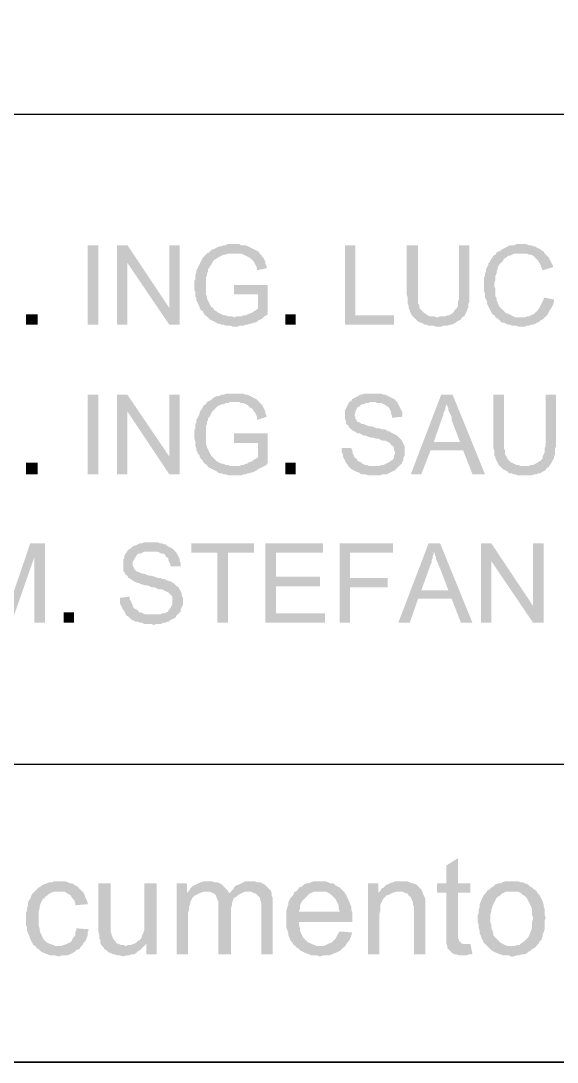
# Model space of a CAD drawing. Header units: millimetres. Extents: x -35.3 to 0.3, y 0.4 to 20.6.
# Drawn here: x -6.499 to -6.071, y 0.384 to 1.214 of the extents above; entities that cross this region are included whole.
import ezdxf

# ---------------------------------------------------------------- set-up
doc = ezdxf.new("R2010")
doc.units = ezdxf.units.MM
for name, color, linetype in [('PDF _Geometria', 7, 'Continuous'), ('PDF _Immagini', 7, 'Continuous'), ('PDF _Riempimenti solidi', 7, 'Continuous')]:
    doc.layers.add(name, color=color, linetype=linetype)
picture_1 = doc.add_image_def('image3.png', size_in_pixel=(153, 368))

msp = doc.modelspace()

# ---------------------------------------------------------------- hatches: boundary and pattern name
at = {"layer": 'PDF _Riempimenti solidi', "transparency": 33554559}
for points in [[(-6.43683, 0.97184), (-6.43683, 1.03517), (-6.44517, 1.03517), (-6.44517, 0.97184)], [(-6.4135, 1.03517), (-6.42183, 1.03517), (-6.42183, 0.97184), (-6.4135, 0.97184), (-6.4135, 1.02101)], [(-6.4135, 1.03517), (-6.4135, 1.02101), (-6.38017, 0.97184), (-6.38017, 0.98517)], [(-6.37183, 0.97184), (-6.37183, 1.03517), (-6.38017, 1.03517), (-6.38017, 0.97184)], [(-6.3285, 1.03601), (-6.3335, 1.03601), (-6.33517, 1.03517), (-6.33683, 1.03517), (-6.3385, 1.03434), (-6.34017, 1.03434), (-6.34183, 1.03351), (-6.3435, 1.03267), (-6.34517, 1.03184), (-6.346, 1.03184), (-6.3485, 1.02934), (-6.35017, 1.02851), (-6.351, 1.02767), (-6.35267, 1.02601), (-6.3535, 1.02517), (-6.35517, 1.02184), (-6.35683, 1.01851), (-6.35767, 1.01684), (-6.3585, 1.01517), (-6.3585, 1.01351), (-6.35933, 1.01184), (-6.35933, 1.00851), (-6.36017, 1.00684), (-6.36017, 0.99934), (-6.35933, 0.99767), (-6.35933, 0.99434), (-6.3585, 0.99267), (-6.3585, 0.99101), (-6.35767, 0.98934), (-6.35683, 0.98767), (-6.356, 0.98601), (-6.356, 0.98517), (-6.35517, 0.98351), (-6.3535, 0.98267), (-6.35183, 0.97934), (-6.35017, 0.97851), (-6.34933, 0.97767), (-6.3285, 0.97767), (-6.33017, 0.97851), (-6.3335, 0.97851), (-6.33517, 0.97934), (-6.33683, 0.97934), (-6.3385, 0.98017), (-6.34017, 0.98101), (-6.34183, 0.98184), (-6.34267, 0.98267), (-6.34433, 0.98351), (-6.34517, 0.98517), (-6.34683, 0.98601), (-6.34767, 0.98767), (-6.3485, 0.98934), (-6.35017, 0.99267), (-6.35017, 0.99434), (-6.351, 0.99601), (-6.351, 1.00934), (-6.35017, 1.01101), (-6.35017, 1.01267), (-6.34933, 1.01434), (-6.34933, 1.01601), (-6.3485, 1.01684), (-6.34767, 1.01851), (-6.34683, 1.01934), (-6.346, 1.02101), (-6.34517, 1.02267), (-6.34433, 1.02351), (-6.34267, 1.02434), (-6.34183, 1.02517), (-6.34017, 1.02601), (-6.33683, 1.02767), (-6.33517, 1.02767), (-6.3335, 1.02851), (-6.3285, 1.02851), (-6.3085, 1.02934), (-6.30933, 1.03017), (-6.311, 1.03101), (-6.31267, 1.03184), (-6.31433, 1.03267), (-6.316, 1.03351), (-6.31767, 1.03434), (-6.31933, 1.03517), (-6.32267, 1.03517), (-6.32433, 1.03601), (-6.326, 1.03601)], [(-6.3085, 1.02934), (-6.3285, 1.02851), (-6.32267, 1.02851), (-6.321, 1.02767), (-6.31767, 1.02601), (-6.316, 1.02517), (-6.31267, 1.02184), (-6.31183, 1.02017), (-6.31017, 1.01684), (-6.31017, 1.01517), (-6.30267, 1.01684), (-6.30267, 1.01851), (-6.3035, 1.02017), (-6.3035, 1.02184), (-6.30433, 1.02351), (-6.30517, 1.02517), (-6.306, 1.02601), (-6.30683, 1.02767), (-6.30767, 1.02767)], [(-6.23183, 1.03517), (-6.24017, 1.03517), (-6.24017, 0.97184), (-6.201, 0.97184), (-6.201, 0.97934), (-6.23183, 0.97934)], [(-6.18183, 1.03517), (-6.191, 1.03517), (-6.191, 0.99601), (-6.19017, 0.99351), (-6.19017, 0.98851), (-6.18933, 0.98684), (-6.18933, 0.98517), (-6.1885, 0.98351), (-6.1885, 0.98267), (-6.18683, 0.97934), (-6.18517, 0.97767), (-6.166, 0.97767), (-6.16683, 0.97767), (-6.16933, 0.97851), (-6.17267, 0.97851), (-6.17433, 0.97934), (-6.17517, 0.98017), (-6.17683, 0.98101), (-6.18017, 0.98434), (-6.181, 0.98601), (-6.181, 0.98767), (-6.18183, 0.98851), (-6.18183, 0.99851)], [(-6.141, 1.03517), (-6.14933, 1.03517), (-6.14933, 0.99184), (-6.15017, 0.99017), (-6.15017, 0.98684), (-6.151, 0.98517), (-6.15267, 0.98351), (-6.1535, 0.98184), (-6.15433, 0.98101), (-6.156, 0.98017), (-6.15683, 0.97934), (-6.1585, 0.97934), (-6.16017, 0.97851), (-6.16433, 0.97851), (-6.166, 0.97767), (-6.18517, 0.97767), (-6.18183, 0.97434), (-6.18017, 0.97351), (-6.17933, 0.97351), (-6.17767, 0.97267), (-6.17683, 0.97184), (-6.17517, 0.97184), (-6.1735, 0.97101), (-6.16933, 0.97101), (-6.16767, 0.97017), (-6.1635, 0.97017), (-6.16183, 0.97101), (-6.1585, 0.97101), (-6.15683, 0.97184), (-6.15517, 0.97184), (-6.1535, 0.97267), (-6.15183, 0.97351), (-6.151, 0.97434), (-6.14933, 0.97517), (-6.14767, 0.97601), (-6.14683, 0.97767), (-6.14517, 0.97851), (-6.1435, 0.98184), (-6.14267, 0.98351), (-6.14267, 0.98434), (-6.14183, 0.98517), (-6.14183, 0.98851), (-6.141, 0.99017), (-6.141, 0.99851)], [(-6.09933, 1.03601), (-6.1035, 1.03601), (-6.10517, 1.03517), (-6.1085, 1.03517), (-6.11017, 1.03434), (-6.11183, 1.03351), (-6.1135, 1.03267), (-6.11517, 1.03184), (-6.116, 1.03101), (-6.11767, 1.03017), (-6.11933, 1.02934), (-6.12017, 1.02767), (-6.12183, 1.02684), (-6.12267, 1.02517), (-6.1235, 1.02434), (-6.12433, 1.02267), (-6.12517, 1.02101), (-6.126, 1.02101), (-6.126, 1.01934), (-6.12767, 1.01601), (-6.12767, 1.01434), (-6.1285, 1.01267), (-6.1285, 1.01101), (-6.12933, 1.00934), (-6.12933, 0.99851), (-6.1285, 0.99684), (-6.1285, 0.99351), (-6.12767, 0.99184), (-6.12683, 0.99017), (-6.12683, 0.98851), (-6.126, 0.98684), (-6.12433, 0.98351), (-6.12267, 0.98017), (-6.121, 0.97934), (-6.12017, 0.97767), (-6.1185, 0.97684), (-6.10017, 0.97767), (-6.10433, 0.97767), (-6.106, 0.97851), (-6.10767, 0.97934), (-6.10933, 0.98017), (-6.111, 0.98101), (-6.11183, 0.98101), (-6.1135, 0.98267), (-6.11433, 0.98351), (-6.11683, 0.98601), (-6.11767, 0.98767), (-6.1185, 0.98934), (-6.1185, 0.99017), (-6.11933, 0.99101), (-6.11933, 0.99267), (-6.12017, 0.99434), (-6.12017, 1.00017), (-6.121, 1.00184), (-6.121, 1.00517), (-6.12017, 1.00767), (-6.12017, 1.01101), (-6.11933, 1.01267), (-6.11933, 1.01434), (-6.1185, 1.01601), (-6.1185, 1.01767), (-6.11767, 1.01851), (-6.11683, 1.02017), (-6.11517, 1.02184), (-6.11433, 1.02267), (-6.1135, 1.02434), (-6.11183, 1.02517), (-6.111, 1.02601), (-6.11017, 1.02684), (-6.1085, 1.02684), (-6.10683, 1.02767), (-6.10517, 1.02851), (-6.081, 1.02851), (-6.08183, 1.03017), (-6.0835, 1.03101), (-6.08433, 1.03184), (-6.086, 1.03267), (-6.08767, 1.03351), (-6.0885, 1.03434), (-6.09017, 1.03434), (-6.09183, 1.03517), (-6.0935, 1.03517), (-6.096, 1.03601), (-6.09767, 1.03601)], [(-6.081, 1.02851), (-6.09933, 1.02851), (-6.09517, 1.02851), (-6.0935, 1.02767), (-6.09183, 1.02767), (-6.09017, 1.02684), (-6.08933, 1.02601), (-6.08767, 1.02434), (-6.08683, 1.02351), (-6.086, 1.02267), (-6.08433, 1.01934), (-6.0835, 1.01767), (-6.08267, 1.01517), (-6.07433, 1.01767), (-6.07433, 1.01851), (-6.07517, 1.02017), (-6.076, 1.02184), (-6.07683, 1.02351), (-6.07767, 1.02517), (-6.0785, 1.02601), (-6.08017, 1.02767)], [(-6.30183, 1.00351), (-6.3285, 1.00351), (-6.3285, 0.99601), (-6.30933, 0.99601), (-6.30933, 0.98434), (-6.31017, 0.98434), (-6.311, 0.98351), (-6.31267, 0.98267), (-6.3135, 0.98184), (-6.31517, 0.98101), (-6.31767, 0.98017), (-6.31933, 0.97934), (-6.321, 0.97934), (-6.32267, 0.97851), (-6.326, 0.97851), (-6.3285, 0.97767), (-6.34933, 0.97767), (-6.34767, 0.97601), (-6.346, 0.97517), (-6.34433, 0.97434), (-6.34267, 0.97351), (-6.34183, 0.97267), (-6.34017, 0.97267), (-6.3385, 0.97184), (-6.33683, 0.97184), (-6.33517, 0.97101), (-6.331, 0.97101), (-6.32933, 0.97017), (-6.326, 0.97017), (-6.32433, 0.97101), (-6.321, 0.97101), (-6.31933, 0.97184), (-6.31767, 0.97184), (-6.316, 0.97267), (-6.31433, 0.97267), (-6.3135, 0.97351), (-6.31183, 0.97351), (-6.31017, 0.97434), (-6.30933, 0.97517), (-6.30767, 0.97601), (-6.306, 0.97684), (-6.30433, 0.97851), (-6.30267, 0.97934), (-6.30183, 0.98017)], [(-6.08183, 0.99351), (-6.08183, 0.99184), (-6.08267, 0.99017), (-6.08433, 0.98684), (-6.08517, 0.98517), (-6.086, 0.98434), (-6.08683, 0.98267), (-6.0885, 0.98184), (-6.0885, 0.98101), (-6.09017, 0.98017), (-6.09183, 0.97934), (-6.0935, 0.97851), (-6.09517, 0.97851), (-6.09683, 0.97767), (-6.10017, 0.97767), (-6.1185, 0.97684), (-6.11517, 0.97351), (-6.1135, 0.97351), (-6.11183, 0.97267), (-6.11017, 0.97184), (-6.1085, 0.97184), (-6.10683, 0.97101), (-6.1035, 0.97101), (-6.10183, 0.97017), (-6.09683, 0.97017), (-6.09517, 0.97101), (-6.0935, 0.97101), (-6.09183, 0.97184), (-6.09017, 0.97184), (-6.0885, 0.97267), (-6.08683, 0.97351), (-6.08517, 0.97434), (-6.08433, 0.97517), (-6.08267, 0.97601), (-6.08183, 0.97684), (-6.081, 0.97767), (-6.07933, 0.97934), (-6.0785, 0.98017), (-6.07767, 0.98184), (-6.07683, 0.98351), (-6.076, 0.98434), (-6.07517, 0.98601), (-6.07433, 0.98767), (-6.0735, 0.99017), (-6.0735, 0.99184)], [(-6.48517, 0.97184), (-6.48517, 0.98017), (-6.49433, 0.98017), (-6.49433, 0.97184)], [(-6.27933, 0.97184), (-6.27933, 0.98017), (-6.28767, 0.98017), (-6.28767, 0.97184)], [(-6.43683, 0.85267), (-6.43683, 0.91601), (-6.44517, 0.91601), (-6.44517, 0.85267)], [(-6.4135, 0.91601), (-6.42183, 0.91601), (-6.42183, 0.85267), (-6.4135, 0.85267), (-6.4135, 0.90267)], [(-6.4135, 0.91601), (-6.4135, 0.90267), (-6.38017, 0.85267), (-6.38017, 0.86684)], [(-6.37183, 0.85267), (-6.37183, 0.91601), (-6.38017, 0.91601), (-6.38017, 0.85267)], [(-6.3285, 0.91684), (-6.33517, 0.91684), (-6.33683, 0.91601), (-6.3385, 0.91601), (-6.34017, 0.91517), (-6.34183, 0.91517), (-6.3435, 0.91434), (-6.34517, 0.91351), (-6.346, 0.91267), (-6.34683, 0.91184), (-6.3485, 0.91101), (-6.35017, 0.91017), (-6.351, 0.90851), (-6.35267, 0.90767), (-6.3535, 0.90601), (-6.35433, 0.90434), (-6.35517, 0.90351), (-6.356, 0.90184), (-6.356, 0.90101), (-6.35683, 0.89934), (-6.35767, 0.89767), (-6.3585, 0.89601), (-6.3585, 0.89434), (-6.35933, 0.89267), (-6.35933, 0.88934), (-6.36017, 0.88767), (-6.36017, 0.88101), (-6.35933, 0.87851), (-6.35933, 0.87517), (-6.3585, 0.87351), (-6.3585, 0.87184), (-6.35767, 0.87017), (-6.35683, 0.86851), (-6.356, 0.86767), (-6.356, 0.86684), (-6.35517, 0.86517), (-6.3535, 0.86351), (-6.35267, 0.86184), (-6.35183, 0.86101), (-6.35017, 0.86017), (-6.34933, 0.85851), (-6.3285, 0.85934), (-6.33183, 0.85934), (-6.3335, 0.86017), (-6.33517, 0.86017), (-6.33683, 0.86101), (-6.3385, 0.86101), (-6.34017, 0.86184), (-6.34183, 0.86267), (-6.34267, 0.86351), (-6.34433, 0.86517), (-6.34517, 0.86601), (-6.34683, 0.86767), (-6.34767, 0.86934), (-6.3485, 0.87017), (-6.3485, 0.87101), (-6.35017, 0.87434), (-6.35017, 0.87517), (-6.351, 0.87684), (-6.351, 0.89101), (-6.35017, 0.89267), (-6.35017, 0.89434), (-6.34933, 0.89601), (-6.34933, 0.89767), (-6.3485, 0.89767), (-6.34767, 0.89934), (-6.34683, 0.90101), (-6.346, 0.90267), (-6.34517, 0.90351), (-6.34433, 0.90434), (-6.34267, 0.90601), (-6.34183, 0.90684), (-6.34017, 0.90767), (-6.3385, 0.90851), (-6.33683, 0.90851), (-6.33517, 0.90934), (-6.3335, 0.90934), (-6.33183, 0.91017), (-6.3085, 0.91017), (-6.30933, 0.91101), (-6.311, 0.91267), (-6.31267, 0.91351), (-6.31433, 0.91434), (-6.316, 0.91517), (-6.31767, 0.91601), (-6.31933, 0.91601), (-6.321, 0.91684), (-6.326, 0.91684)], [(-6.2185, 0.91684), (-6.22517, 0.91684), (-6.22683, 0.91601), (-6.2285, 0.91601), (-6.22933, 0.91517), (-6.231, 0.91434), (-6.23267, 0.91351), (-6.23433, 0.91267), (-6.23517, 0.91101), (-6.23683, 0.91017), (-6.23767, 0.90851), (-6.2385, 0.90684), (-6.23933, 0.90517), (-6.24017, 0.90351), (-6.24017, 0.89684), (-6.23933, 0.89517), (-6.23933, 0.89351), (-6.2385, 0.89184), (-6.23767, 0.89184), (-6.23683, 0.89017), (-6.23433, 0.88767), (-6.23267, 0.88684), (-6.231, 0.88601), (-6.23017, 0.88517), (-6.2285, 0.88517), (-6.22517, 0.88351), (-6.2235, 0.88351), (-6.22183, 0.88267), (-6.21933, 0.88184), (-6.21767, 0.88184), (-6.21517, 0.88101), (-6.2135, 0.88101), (-6.21183, 0.88017), (-6.21017, 0.87934), (-6.20767, 0.87934), (-6.20433, 0.87767), (-6.2035, 0.87601), (-6.20183, 0.87517), (-6.201, 0.87351), (-6.201, 0.87184), (-6.20017, 0.87017), (-6.20017, 0.86934), (-6.201, 0.86767), (-6.201, 0.86601), (-6.20183, 0.86434), (-6.2035, 0.86351), (-6.20433, 0.86267), (-6.206, 0.86184), (-6.20767, 0.86101), (-6.20933, 0.86017), (-6.211, 0.86017), (-6.21267, 0.85934), (-6.23767, 0.85934), (-6.23517, 0.85684), (-6.2335, 0.85601), (-6.23183, 0.85517), (-6.23017, 0.85434), (-6.22933, 0.85434), (-6.2285, 0.85351), (-6.22683, 0.85267), (-6.2235, 0.85267), (-6.22183, 0.85184), (-6.21183, 0.85184), (-6.21017, 0.85267), (-6.20683, 0.85267), (-6.20517, 0.85351), (-6.2035, 0.85434), (-6.20183, 0.85517), (-6.20017, 0.85601), (-6.196, 0.86017), (-6.19517, 0.86101), (-6.19433, 0.86267), (-6.1935, 0.86434), (-6.1935, 0.86601), (-6.19267, 0.86767), (-6.19267, 0.87517), (-6.1935, 0.87684), (-6.19433, 0.87851), (-6.19517, 0.88017), (-6.196, 0.88101), (-6.1985, 0.88351), (-6.20017, 0.88434), (-6.20183, 0.88517), (-6.2035, 0.88601), (-6.20433, 0.88684), (-6.206, 0.88684), (-6.20683, 0.88767), (-6.2085, 0.88851), (-6.211, 0.88851), (-6.21267, 0.88934), (-6.21517, 0.88934), (-6.21683, 0.89017), (-6.21933, 0.89101), (-6.221, 0.89101), (-6.2235, 0.89184), (-6.22517, 0.89267), (-6.22683, 0.89267), (-6.22767, 0.89351), (-6.22933, 0.89434), (-6.23017, 0.89434), (-6.231, 0.89601), (-6.23183, 0.89684), (-6.23183, 0.89851), (-6.23267, 0.90017), (-6.23183, 0.90101), (-6.23183, 0.90267), (-6.23017, 0.90601), (-6.2285, 0.90684), (-6.22767, 0.90767), (-6.22683, 0.90851), (-6.22517, 0.90851), (-6.2235, 0.90934), (-6.22183, 0.90934), (-6.22017, 0.91017), (-6.1985, 0.91017), (-6.19933, 0.91101), (-6.201, 0.91267), (-6.20267, 0.91351), (-6.20767, 0.91601), (-6.20933, 0.91601), (-6.211, 0.91684), (-6.216, 0.91684)], [(-6.15433, 0.91601), (-6.1635, 0.91601), (-6.18767, 0.85267), (-6.17933, 0.85267), (-6.17183, 0.87184), (-6.146, 0.87184), (-6.16933, 0.87851), (-6.16267, 0.89767), (-6.16183, 0.89934), (-6.16183, 0.90101), (-6.161, 0.90267), (-6.16017, 0.90434), (-6.16017, 0.90601), (-6.15933, 0.90767), (-6.15933, 0.90934)], [(-6.15433, 0.91601), (-6.15933, 0.90934), (-6.15933, 0.90851), (-6.1585, 0.90684), (-6.15767, 0.90517), (-6.15767, 0.90351), (-6.15683, 0.90184), (-6.156, 0.90017), (-6.15517, 0.89851), (-6.15517, 0.89601), (-6.1485, 0.87851), (-6.16933, 0.87851), (-6.146, 0.87184), (-6.1385, 0.85267), (-6.1285, 0.85267)], [(-6.1135, 0.91601), (-6.12183, 0.91601), (-6.12183, 0.87351), (-6.121, 0.87101), (-6.121, 0.86767), (-6.12017, 0.86684), (-6.12017, 0.86517), (-6.11933, 0.86351), (-6.1185, 0.86184), (-6.11767, 0.86017), (-6.11683, 0.85934), (-6.09767, 0.85934), (-6.10017, 0.85934), (-6.10183, 0.86017), (-6.1035, 0.86017), (-6.10517, 0.86101), (-6.10683, 0.86184), (-6.10767, 0.86184), (-6.11017, 0.86434), (-6.111, 0.86601), (-6.11183, 0.86767), (-6.11267, 0.86851), (-6.11267, 0.87184), (-6.1135, 0.87351), (-6.1135, 0.87934)], [(-6.07183, 0.91601), (-6.08017, 0.91601), (-6.08017, 0.87517), (-6.081, 0.87351), (-6.081, 0.87017), (-6.08267, 0.86684), (-6.08267, 0.86517), (-6.0835, 0.86434), (-6.08433, 0.86351), (-6.086, 0.86267), (-6.08683, 0.86184), (-6.0885, 0.86101), (-6.09017, 0.86017), (-6.09183, 0.86017), (-6.0935, 0.85934), (-6.11683, 0.85934), (-6.11517, 0.85767), (-6.11433, 0.85684), (-6.11267, 0.85601), (-6.111, 0.85517), (-6.11017, 0.85434), (-6.10933, 0.85351), (-6.10767, 0.85351), (-6.106, 0.85267), (-6.10433, 0.85267), (-6.10267, 0.85184), (-6.091, 0.85184), (-6.08933, 0.85267), (-6.08767, 0.85267), (-6.086, 0.85351), (-6.08433, 0.85351), (-6.0835, 0.85434), (-6.08183, 0.85517), (-6.08017, 0.85601), (-6.07933, 0.85767), (-6.07767, 0.85851), (-6.07683, 0.86017), (-6.076, 0.86101), (-6.07517, 0.86267), (-6.07433, 0.86434), (-6.0735, 0.86517), (-6.0735, 0.86684), (-6.07267, 0.86851), (-6.07267, 0.87351), (-6.07183, 0.87517), (-6.07183, 0.87934)], [(-6.3085, 0.91017), (-6.3285, 0.91017), (-6.32433, 0.91017), (-6.32267, 0.90934), (-6.321, 0.90934), (-6.31933, 0.90851), (-6.31767, 0.90767), (-6.316, 0.90601), (-6.31433, 0.90517), (-6.3135, 0.90434), (-6.31267, 0.90267), (-6.31183, 0.90184), (-6.31017, 0.89851), (-6.31017, 0.89601), (-6.30267, 0.89851), (-6.30267, 0.89934), (-6.3035, 0.90101), (-6.3035, 0.90267), (-6.30433, 0.90434), (-6.30517, 0.90601), (-6.306, 0.90767), (-6.30767, 0.90934)], [(-6.1985, 0.91017), (-6.21767, 0.91017), (-6.216, 0.91017), (-6.21433, 0.90934), (-6.211, 0.90934), (-6.20767, 0.90767), (-6.20683, 0.90684), (-6.20517, 0.90601), (-6.20433, 0.90434), (-6.2035, 0.90267), (-6.2035, 0.90101), (-6.20267, 0.89934), (-6.20267, 0.89767), (-6.19433, 0.89851), (-6.19433, 0.90184), (-6.19517, 0.90351), (-6.196, 0.90517), (-6.19683, 0.90684), (-6.19767, 0.90851)], [(-6.30183, 0.88517), (-6.3285, 0.88517), (-6.3285, 0.87767), (-6.30933, 0.87767), (-6.30933, 0.86601), (-6.31017, 0.86601), (-6.311, 0.86517), (-6.31267, 0.86434), (-6.3135, 0.86351), (-6.31517, 0.86267), (-6.31767, 0.86184), (-6.31767, 0.86101), (-6.31933, 0.86101), (-6.321, 0.86017), (-6.32267, 0.86017), (-6.32433, 0.85934), (-6.3285, 0.85934), (-6.34933, 0.85851), (-6.34767, 0.85767), (-6.346, 0.85684), (-6.34433, 0.85601), (-6.34267, 0.85517), (-6.34183, 0.85434), (-6.34017, 0.85351), (-6.3385, 0.85351), (-6.33683, 0.85267), (-6.33517, 0.85267), (-6.33267, 0.85184), (-6.32267, 0.85184), (-6.321, 0.85267), (-6.31933, 0.85267), (-6.31767, 0.85351), (-6.316, 0.85351), (-6.31433, 0.85434), (-6.3135, 0.85434), (-6.31183, 0.85517), (-6.31017, 0.85601), (-6.30933, 0.85684), (-6.30767, 0.85767), (-6.306, 0.85851), (-6.30433, 0.85934), (-6.30267, 0.86017), (-6.30183, 0.86184)], [(-6.23517, 0.87351), (-6.24267, 0.87351), (-6.24267, 0.87017), (-6.24183, 0.86851), (-6.24183, 0.86684), (-6.241, 0.86517), (-6.24017, 0.86351), (-6.23933, 0.86184), (-6.2385, 0.86101), (-6.23767, 0.85934), (-6.216, 0.85934), (-6.221, 0.85934), (-6.22267, 0.86017), (-6.22433, 0.86017), (-6.226, 0.86101), (-6.22683, 0.86184), (-6.23017, 0.86351), (-6.231, 0.86517), (-6.23267, 0.86601), (-6.23267, 0.86684), (-6.2335, 0.86851), (-6.23433, 0.87017), (-6.23433, 0.87184)], [(-6.48517, 0.85267), (-6.48517, 0.86184), (-6.49433, 0.86184), (-6.49433, 0.85267)], [(-6.27933, 0.85267), (-6.27933, 0.86184), (-6.28767, 0.86184), (-6.28767, 0.85267)], [(-6.47933, 0.79767), (-6.491, 0.79767), (-6.506, 0.75351), (-6.50683, 0.75101), (-6.50767, 0.74934), (-6.50767, 0.74767), (-6.5085, 0.74601), (-6.5085, 0.74434), (-6.50933, 0.74351), (-6.5135, 0.73434), (-6.506, 0.73434), (-6.48767, 0.78684)], [(-6.47933, 0.79767), (-6.48767, 0.78684), (-6.48767, 0.73434), (-6.47933, 0.73434)], [(-6.39517, 0.79851), (-6.40017, 0.79851), (-6.40183, 0.79767), (-6.4035, 0.79767), (-6.40517, 0.79684), (-6.40683, 0.79601), (-6.40767, 0.79601), (-6.40933, 0.79517), (-6.411, 0.79351), (-6.41267, 0.79267), (-6.4135, 0.79184), (-6.41433, 0.79017), (-6.41517, 0.78934), (-6.416, 0.78767), (-6.416, 0.78601), (-6.41683, 0.78434), (-6.41683, 0.77601), (-6.416, 0.77434), (-6.41517, 0.77351), (-6.41517, 0.77267), (-6.4135, 0.77184), (-6.41267, 0.77017), (-6.411, 0.76934), (-6.41017, 0.76851), (-6.4085, 0.76767), (-6.40767, 0.76684), (-6.40683, 0.76684), (-6.40517, 0.76601), (-6.40433, 0.76601), (-6.40267, 0.76517), (-6.40017, 0.76434), (-6.3985, 0.76434), (-6.396, 0.76351), (-6.39433, 0.76267), (-6.39183, 0.76267), (-6.39017, 0.76184), (-6.3885, 0.76101), (-6.386, 0.76101), (-6.38433, 0.76017), (-6.38267, 0.75934), (-6.381, 0.75851), (-6.3785, 0.75601), (-6.37767, 0.75517), (-6.37767, 0.74934), (-6.3785, 0.74767), (-6.37933, 0.74601), (-6.38017, 0.74517), (-6.381, 0.74351), (-6.38267, 0.74267), (-6.38433, 0.74184), (-6.386, 0.74184), (-6.38767, 0.74101), (-6.39267, 0.74101), (-6.41433, 0.74017), (-6.41267, 0.73934), (-6.41017, 0.73684), (-6.4085, 0.73601), (-6.40683, 0.73517), (-6.40517, 0.73517), (-6.4035, 0.73434), (-6.40183, 0.73434), (-6.40017, 0.73351), (-6.39433, 0.73351), (-6.39267, 0.73267), (-6.39017, 0.73351), (-6.38683, 0.73351), (-6.38517, 0.73434), (-6.3835, 0.73434), (-6.38183, 0.73517), (-6.38017, 0.73517), (-6.38017, 0.73601), (-6.3785, 0.73684), (-6.37683, 0.73767), (-6.37517, 0.73851), (-6.37433, 0.74017), (-6.371, 0.74351), (-6.371, 0.74517), (-6.36933, 0.74851), (-6.36933, 0.75434), (-6.37017, 0.75601), (-6.37017, 0.75767), (-6.371, 0.75934), (-6.37267, 0.76267), (-6.37433, 0.76351), (-6.37683, 0.76601), (-6.3785, 0.76684), (-6.38017, 0.76767), (-6.381, 0.76767), (-6.38267, 0.76851), (-6.38433, 0.76934), (-6.386, 0.76934), (-6.38767, 0.77017), (-6.38933, 0.77017), (-6.39183, 0.77101), (-6.39433, 0.77184), (-6.396, 0.77184), (-6.3985, 0.77267), (-6.40017, 0.77351), (-6.40183, 0.77351), (-6.4035, 0.77434), (-6.40517, 0.77517), (-6.406, 0.77517), (-6.40683, 0.77601), (-6.40767, 0.77684), (-6.4085, 0.77851), (-6.40933, 0.78017), (-6.40933, 0.78267), (-6.4085, 0.78434), (-6.40767, 0.78601), (-6.40683, 0.78684), (-6.406, 0.78851), (-6.40517, 0.78934), (-6.4035, 0.78934), (-6.40183, 0.79017), (-6.40017, 0.79101), (-6.37517, 0.79101), (-6.37683, 0.79267), (-6.37767, 0.79351), (-6.37933, 0.79434), (-6.381, 0.79517), (-6.38267, 0.79601), (-6.38267, 0.79684), (-6.38433, 0.79684), (-6.386, 0.79767), (-6.38767, 0.79767), (-6.38933, 0.79851), (-6.39267, 0.79851)], [(-6.31267, 0.79767), (-6.36267, 0.79767), (-6.36267, 0.79017), (-6.34183, 0.79017), (-6.34183, 0.73434), (-6.3335, 0.73434), (-6.3335, 0.79017), (-6.31267, 0.79017)], [(-6.25767, 0.79767), (-6.3035, 0.79767), (-6.3035, 0.73434), (-6.256, 0.73434), (-6.256, 0.74184), (-6.29517, 0.74184), (-6.29517, 0.76351), (-6.26017, 0.76351), (-6.26017, 0.77101), (-6.29517, 0.77101), (-6.29517, 0.79017), (-6.25767, 0.79017)], [(-6.20183, 0.79767), (-6.24433, 0.79767), (-6.24433, 0.73434), (-6.236, 0.73434), (-6.236, 0.76267), (-6.206, 0.76267), (-6.206, 0.77017), (-6.236, 0.77017), (-6.236, 0.79017), (-6.20183, 0.79017)], [(-6.16433, 0.79767), (-6.1735, 0.79767), (-6.19767, 0.73434), (-6.1885, 0.73434), (-6.18183, 0.75351), (-6.15517, 0.75351), (-6.17933, 0.76017), (-6.17267, 0.77851), (-6.17183, 0.78101), (-6.171, 0.78267), (-6.171, 0.78434), (-6.17017, 0.78601), (-6.17017, 0.78767), (-6.16933, 0.78934), (-6.16933, 0.79101)], [(-6.16433, 0.79767), (-6.16933, 0.79101), (-6.1685, 0.78934), (-6.1685, 0.78851), (-6.16767, 0.78684), (-6.16767, 0.78517), (-6.166, 0.78184), (-6.16517, 0.77934), (-6.16433, 0.77767), (-6.15767, 0.76017), (-6.17933, 0.76017), (-6.15517, 0.75351), (-6.14767, 0.73434), (-6.1385, 0.73434)], [(-6.1235, 0.79767), (-6.13183, 0.79767), (-6.13183, 0.73434), (-6.1235, 0.73434), (-6.1235, 0.78351)], [(-6.1235, 0.79767), (-6.1235, 0.78351), (-6.09017, 0.73434), (-6.09017, 0.74767)], [(-6.08183, 0.73434), (-6.08183, 0.79767), (-6.09017, 0.79767), (-6.09017, 0.73434)], [(-6.37517, 0.79101), (-6.39433, 0.79101), (-6.38933, 0.79101), (-6.38767, 0.79017), (-6.386, 0.78934), (-6.38433, 0.78934), (-6.3835, 0.78851), (-6.38267, 0.78684), (-6.381, 0.78601), (-6.381, 0.78434), (-6.38017, 0.78267), (-6.37933, 0.78101), (-6.37933, 0.77934), (-6.371, 0.77934), (-6.371, 0.78184), (-6.37183, 0.78351), (-6.37183, 0.78517), (-6.37267, 0.78684), (-6.3735, 0.78851), (-6.37433, 0.78934), (-6.37433, 0.79017)], [(-6.41183, 0.75517), (-6.41933, 0.75434), (-6.41933, 0.74934), (-6.41767, 0.74601), (-6.41683, 0.74434), (-6.416, 0.74351), (-6.41433, 0.74017), (-6.39267, 0.74101), (-6.39933, 0.74101), (-6.401, 0.74184), (-6.40267, 0.74267), (-6.40433, 0.74267), (-6.40517, 0.74434), (-6.40683, 0.74517), (-6.4085, 0.74601), (-6.40933, 0.74767), (-6.40933, 0.74851), (-6.41017, 0.75017), (-6.411, 0.75184), (-6.41183, 0.75351)], [(-6.456, 0.73434), (-6.456, 0.74267), (-6.46434, 0.74267), (-6.46434, 0.73434)], [(-6.15017, 0.54684), (-6.15933, 0.54101), (-6.15933, 0.52684), (-6.16683, 0.52684), (-6.16683, 0.51934), (-6.15933, 0.51934), (-6.15933, 0.47851), (-6.14433, 0.47851), (-6.146, 0.47851), (-6.14767, 0.47934), (-6.14933, 0.48101), (-6.14933, 0.48184), (-6.15017, 0.48351), (-6.15017, 0.51934), (-6.14017, 0.51934), (-6.14017, 0.52684), (-6.15017, 0.52684)], [(-6.4685, 0.52851), (-6.47183, 0.52851), (-6.4735, 0.52767), (-6.476, 0.52767), (-6.47767, 0.52684), (-6.48017, 0.52601), (-6.48183, 0.52517), (-6.48267, 0.52434), (-6.48433, 0.52351), (-6.48933, 0.51851), (-6.49017, 0.51684), (-6.491, 0.51434), (-6.49183, 0.51351), (-6.49267, 0.51184), (-6.49267, 0.50934), (-6.4935, 0.50767), (-6.4935, 0.50517), (-6.49433, 0.50351), (-6.49433, 0.49351), (-6.4935, 0.49101), (-6.4935, 0.48934), (-6.49267, 0.48684), (-6.49183, 0.48517), (-6.491, 0.48267), (-6.49017, 0.48101), (-6.48933, 0.47934), (-6.4885, 0.47767), (-6.48683, 0.47684), (-6.4685, 0.47684), (-6.471, 0.47684), (-6.47267, 0.47767), (-6.47517, 0.47851), (-6.4785, 0.48017), (-6.48017, 0.48184), (-6.48183, 0.48517), (-6.48267, 0.48684), (-6.4835, 0.48934), (-6.4835, 0.49101), (-6.48433, 0.49351), (-6.48433, 0.50434), (-6.4835, 0.50684), (-6.4835, 0.50851), (-6.48267, 0.51101), (-6.48183, 0.51267), (-6.481, 0.51434), (-6.47933, 0.51517), (-6.47933, 0.51601), (-6.47767, 0.51684), (-6.476, 0.51851), (-6.47433, 0.51934), (-6.47183, 0.52017), (-6.46767, 0.52017), (-6.45017, 0.52101), (-6.45183, 0.52267), (-6.45267, 0.52351), (-6.4535, 0.52434), (-6.45517, 0.52517), (-6.45767, 0.52684), (-6.45933, 0.52684), (-6.461, 0.52767), (-6.4635, 0.52851), (-6.466, 0.52851)], [(-6.42683, 0.52684), (-6.43683, 0.52684), (-6.43683, 0.48851), (-6.436, 0.48601), (-6.436, 0.48267), (-6.43517, 0.48184), (-6.43517, 0.47934), (-6.43433, 0.47767), (-6.43267, 0.47601), (-6.43183, 0.47434), (-6.43017, 0.47351), (-6.4285, 0.47184), (-6.426, 0.47101), (-6.42517, 0.47017), (-6.4235, 0.47017), (-6.421, 0.46934), (-6.41933, 0.46934), (-6.41683, 0.46851), (-6.41433, 0.46934), (-6.41267, 0.46934), (-6.41017, 0.47017), (-6.4085, 0.47017), (-6.40683, 0.47101), (-6.40517, 0.47267), (-6.4035, 0.47351), (-6.40017, 0.47684), (-6.41517, 0.47684), (-6.416, 0.47767), (-6.4185, 0.47767), (-6.42017, 0.47851), (-6.42267, 0.47934), (-6.42267, 0.48017), (-6.42433, 0.48184), (-6.42517, 0.48351), (-6.426, 0.48517), (-6.426, 0.48601), (-6.42683, 0.48767), (-6.42683, 0.49517)], [(-6.39017, 0.52684), (-6.40017, 0.52684), (-6.40017, 0.48934), (-6.401, 0.48684), (-6.40183, 0.48517), (-6.40183, 0.48434), (-6.4035, 0.48184), (-6.40517, 0.48101), (-6.40683, 0.47934), (-6.3985, 0.47851), (-6.3985, 0.47017), (-6.39017, 0.47017)], [(-6.366, 0.52684), (-6.37433, 0.52684), (-6.37433, 0.47017), (-6.36517, 0.47017), (-6.36517, 0.50351), (-6.36433, 0.50601), (-6.36433, 0.50851), (-6.3635, 0.51017), (-6.3635, 0.51184), (-6.36267, 0.51351), (-6.36183, 0.51517), (-6.36017, 0.51684), (-6.3585, 0.51767), (-6.35683, 0.51851), (-6.366, 0.51934)], [(-6.3485, 0.52851), (-6.35267, 0.52851), (-6.35517, 0.52767), (-6.35683, 0.52684), (-6.3585, 0.52601), (-6.36017, 0.52517), (-6.36183, 0.52434), (-6.3635, 0.52267), (-6.36433, 0.52101), (-6.351, 0.52017), (-6.3485, 0.52017), (-6.346, 0.51934), (-6.34433, 0.51851), (-6.33267, 0.51851), (-6.33267, 0.51934), (-6.3335, 0.52101), (-6.3385, 0.52601), (-6.34183, 0.52767), (-6.34433, 0.52767), (-6.346, 0.52851)], [(-6.31517, 0.52851), (-6.31933, 0.52851), (-6.321, 0.52767), (-6.32433, 0.52601), (-6.32683, 0.52517), (-6.3285, 0.52351), (-6.32933, 0.52184), (-6.331, 0.52017), (-6.31517, 0.52017), (-6.3135, 0.51934), (-6.311, 0.51851), (-6.31017, 0.51767), (-6.3085, 0.51601), (-6.30767, 0.51434), (-6.30767, 0.51351), (-6.30683, 0.51101), (-6.30683, 0.47017), (-6.29767, 0.47017), (-6.29767, 0.51517), (-6.2985, 0.51684), (-6.2985, 0.51934), (-6.29933, 0.52101), (-6.301, 0.52267), (-6.30183, 0.52351), (-6.30267, 0.52434), (-6.30433, 0.52601), (-6.30767, 0.52767), (-6.31017, 0.52767), (-6.31267, 0.52851)], [(-6.26017, 0.52851), (-6.26517, 0.52851), (-6.26683, 0.52767), (-6.26933, 0.52684), (-6.271, 0.52684), (-6.27267, 0.52601), (-6.27433, 0.52434), (-6.27683, 0.52351), (-6.27767, 0.52184), (-6.27933, 0.52017), (-6.25517, 0.52017), (-6.2535, 0.51934), (-6.251, 0.51767), (-6.24767, 0.51434), (-6.246, 0.51101), (-6.24517, 0.50934), (-6.24517, 0.50684), (-6.24433, 0.50434), (-6.27683, 0.50434), (-6.23433, 0.50351), (-6.23517, 0.50601), (-6.23517, 0.50851), (-6.236, 0.51017), (-6.23683, 0.51267), (-6.23767, 0.51434), (-6.2385, 0.51601), (-6.23933, 0.51767), (-6.24017, 0.51934), (-6.24183, 0.52101), (-6.24267, 0.52184), (-6.24433, 0.52351), (-6.246, 0.52434), (-6.24767, 0.52517), (-6.24933, 0.52684), (-6.25183, 0.52684), (-6.2535, 0.52767), (-6.256, 0.52851), (-6.25767, 0.52851)], [(-6.2135, 0.52684), (-6.22183, 0.52684), (-6.22183, 0.47017), (-6.21267, 0.47017), (-6.21267, 0.50267), (-6.21183, 0.50517), (-6.21183, 0.51017), (-6.211, 0.51184), (-6.20933, 0.51517), (-6.20767, 0.51601), (-6.20767, 0.51684), (-6.20517, 0.51767), (-6.2035, 0.51851), (-6.2135, 0.51934)], [(-6.19517, 0.52851), (-6.20017, 0.52851), (-6.20183, 0.52767), (-6.20433, 0.52684), (-6.206, 0.52601), (-6.20767, 0.52517), (-6.20933, 0.52351), (-6.211, 0.52267), (-6.21183, 0.52101), (-6.19767, 0.52017), (-6.19433, 0.52017), (-6.19267, 0.51934), (-6.19017, 0.51851), (-6.18933, 0.51684), (-6.18767, 0.51601), (-6.18683, 0.51351), (-6.186, 0.51184), (-6.186, 0.51017), (-6.18517, 0.50767), (-6.18517, 0.47017), (-6.176, 0.47017), (-6.176, 0.51434), (-6.17683, 0.51601), (-6.17767, 0.51767), (-6.1785, 0.52017), (-6.17933, 0.52184), (-6.18183, 0.52434), (-6.1835, 0.52601), (-6.186, 0.52684), (-6.18683, 0.52684), (-6.1885, 0.52767), (-6.191, 0.52851), (-6.19267, 0.52851)], [(-6.10767, 0.52851), (-6.11183, 0.52851), (-6.11433, 0.52767), (-6.116, 0.52684), (-6.11767, 0.52684), (-6.12017, 0.52601), (-6.12183, 0.52434), (-6.1235, 0.52351), (-6.12517, 0.52184), (-6.12683, 0.52101), (-6.10767, 0.52017), (-6.10267, 0.52017), (-6.10017, 0.51934), (-6.0985, 0.51767), (-6.09683, 0.51684), (-6.09517, 0.51517), (-6.09433, 0.51351), (-6.0935, 0.51184), (-6.09267, 0.51017), (-6.09183, 0.50851), (-6.091, 0.50601), (-6.091, 0.50184), (-6.09017, 0.49934), (-6.09017, 0.49851), (-6.091, 0.49601), (-6.091, 0.49101), (-6.09183, 0.48934), (-6.09267, 0.48684), (-6.0935, 0.48517), (-6.09433, 0.48351), (-6.09517, 0.48267), (-6.096, 0.48184), (-6.09767, 0.48017), (-6.09933, 0.47934), (-6.101, 0.47767), (-6.10267, 0.47767), (-6.10517, 0.47684), (-6.12683, 0.47684), (-6.1235, 0.47351), (-6.12183, 0.47267), (-6.12017, 0.47184), (-6.1185, 0.47101), (-6.116, 0.47017), (-6.11433, 0.46934), (-6.10933, 0.46934), (-6.10767, 0.46851), (-6.106, 0.46851), (-6.1035, 0.46934), (-6.10183, 0.46934), (-6.09933, 0.47017), (-6.09767, 0.47017), (-6.09517, 0.47101), (-6.0935, 0.47267), (-6.09267, 0.47267), (-6.091, 0.47434), (-6.08933, 0.47517), (-6.086, 0.47851), (-6.08517, 0.48017), (-6.0835, 0.48184), (-6.0835, 0.48267), (-6.08267, 0.48434), (-6.08267, 0.48601), (-6.08183, 0.48767), (-6.081, 0.49017), (-6.081, 0.49684), (-6.08017, 0.49934), (-6.081, 0.50184), (-6.081, 0.50601), (-6.08183, 0.50851), (-6.08183, 0.51017), (-6.08267, 0.51267), (-6.08433, 0.51601), (-6.08517, 0.51767), (-6.08683, 0.51934), (-6.08767, 0.52101), (-6.08933, 0.52184), (-6.091, 0.52351), (-6.09267, 0.52434), (-6.09433, 0.52601), (-6.09683, 0.52684), (-6.0985, 0.52767), (-6.10017, 0.52767), (-6.10267, 0.52851), (-6.10517, 0.52851)], [(-6.45017, 0.52101), (-6.46767, 0.52017), (-6.4635, 0.52017), (-6.461, 0.51851), (-6.45933, 0.51767), (-6.4585, 0.51684), (-6.45767, 0.51517), (-6.456, 0.51351), (-6.45517, 0.51101), (-6.45517, 0.50934), (-6.44517, 0.51017), (-6.44517, 0.51101), (-6.446, 0.51351), (-6.44683, 0.51517), (-6.44767, 0.51767), (-6.4485, 0.51934)], [(-6.36433, 0.52101), (-6.366, 0.51934), (-6.35683, 0.51851), (-6.35517, 0.51934), (-6.35267, 0.52017), (-6.351, 0.52017)], [(-6.331, 0.52017), (-6.33267, 0.51851), (-6.34433, 0.51851), (-6.34267, 0.51684), (-6.34267, 0.51601), (-6.34183, 0.51434), (-6.341, 0.51184), (-6.341, 0.47017), (-6.331, 0.47017), (-6.331, 0.50684), (-6.33017, 0.50934), (-6.33017, 0.51101), (-6.32933, 0.51351), (-6.3285, 0.51517), (-6.32683, 0.51601), (-6.32517, 0.51767), (-6.3235, 0.51851), (-6.32183, 0.51934), (-6.31933, 0.52017), (-6.31683, 0.52017)], [(-6.27933, 0.52017), (-6.28017, 0.52017), (-6.281, 0.51851), (-6.28183, 0.51684), (-6.2835, 0.51517), (-6.28433, 0.51351), (-6.28517, 0.51184), (-6.28517, 0.51017), (-6.286, 0.50767), (-6.28683, 0.50517), (-6.28683, 0.49101), (-6.286, 0.48934), (-6.28517, 0.48684), (-6.28517, 0.48517), (-6.28433, 0.48351), (-6.2835, 0.48101), (-6.28183, 0.47934), (-6.281, 0.47767), (-6.27933, 0.47684), (-6.25933, 0.47684), (-6.26267, 0.47684), (-6.26433, 0.47767), (-6.26683, 0.47851), (-6.27017, 0.48017), (-6.27183, 0.48184), (-6.2735, 0.48351), (-6.27433, 0.48517), (-6.27517, 0.48684), (-6.276, 0.48934), (-6.276, 0.49101), (-6.27683, 0.49351), (-6.27683, 0.49601), (-6.23433, 0.49601), (-6.23433, 0.50351), (-6.27683, 0.50434), (-6.276, 0.50684), (-6.276, 0.50934), (-6.27517, 0.51101), (-6.27433, 0.51267), (-6.271, 0.51601), (-6.27017, 0.51684), (-6.2685, 0.51851), (-6.26683, 0.51934), (-6.26433, 0.52017), (-6.26017, 0.52017)], [(-6.21183, 0.52101), (-6.2135, 0.51934), (-6.2035, 0.51851), (-6.20183, 0.51934), (-6.19933, 0.52017), (-6.19767, 0.52017)], [(-6.12683, 0.52101), (-6.12767, 0.51934), (-6.12933, 0.51767), (-6.13017, 0.51601), (-6.131, 0.51434), (-6.13183, 0.51267), (-6.13267, 0.51017), (-6.13267, 0.50851), (-6.1335, 0.50601), (-6.1335, 0.50351), (-6.13433, 0.50101), (-6.13433, 0.49601), (-6.1335, 0.49351), (-6.1335, 0.49101), (-6.13267, 0.48851), (-6.13267, 0.48684), (-6.13183, 0.48517), (-6.131, 0.48267), (-6.13017, 0.48101), (-6.12933, 0.47934), (-6.12767, 0.47767), (-6.12683, 0.47684), (-6.10767, 0.47684), (-6.11017, 0.47684), (-6.11267, 0.47767), (-6.11433, 0.47851), (-6.116, 0.47934), (-6.12183, 0.48517), (-6.12183, 0.48684), (-6.12267, 0.48934), (-6.1235, 0.49101), (-6.1235, 0.49351), (-6.12433, 0.49601), (-6.12433, 0.50184), (-6.1235, 0.50434), (-6.1235, 0.50601), (-6.12267, 0.50851), (-6.121, 0.51184), (-6.11933, 0.51517), (-6.1185, 0.51601), (-6.11683, 0.51684), (-6.11517, 0.51851), (-6.1135, 0.51934), (-6.11183, 0.52017), (-6.10767, 0.52017)], [(-6.45433, 0.49101), (-6.45433, 0.48934), (-6.45517, 0.48767), (-6.45517, 0.48517), (-6.45683, 0.48351), (-6.45767, 0.48184), (-6.4585, 0.48017), (-6.46017, 0.47934), (-6.46183, 0.47851), (-6.46433, 0.47767), (-6.466, 0.47684), (-6.48683, 0.47684), (-6.486, 0.47517), (-6.48433, 0.47434), (-6.48267, 0.47267), (-6.481, 0.47184), (-6.47933, 0.47101), (-6.47683, 0.47017), (-6.47517, 0.46934), (-6.471, 0.46934), (-6.4685, 0.46851), (-6.466, 0.46934), (-6.46183, 0.46934), (-6.45933, 0.47017), (-6.456, 0.47184), (-6.45433, 0.47351), (-6.45267, 0.47434), (-6.45183, 0.47434), (-6.451, 0.47601), (-6.44933, 0.47767), (-6.4485, 0.47934), (-6.44683, 0.48101), (-6.446, 0.48351), (-6.44517, 0.48517), (-6.44517, 0.48767), (-6.44433, 0.49017)], [(-6.24433, 0.48851), (-6.246, 0.48601), (-6.24683, 0.48434), (-6.24767, 0.48267), (-6.24933, 0.48101), (-6.251, 0.47934), (-6.25183, 0.47934), (-6.2535, 0.47851), (-6.25517, 0.47767), (-6.25767, 0.47684), (-6.27933, 0.47684), (-6.27933, 0.47601), (-6.27767, 0.47517), (-6.276, 0.47351), (-6.27433, 0.47267), (-6.27267, 0.47184), (-6.271, 0.47101), (-6.2685, 0.47017), (-6.26683, 0.46934), (-6.26183, 0.46934), (-6.26017, 0.46851), (-6.25767, 0.46934), (-6.25267, 0.46934), (-6.251, 0.47017), (-6.2485, 0.47101), (-6.24683, 0.47184), (-6.24517, 0.47267), (-6.2435, 0.47351), (-6.24267, 0.47434), (-6.23933, 0.47767), (-6.2385, 0.47934), (-6.23683, 0.48101), (-6.236, 0.48267), (-6.23517, 0.48517), (-6.23433, 0.48767)], [(-6.40683, 0.47934), (-6.4085, 0.47851), (-6.411, 0.47767), (-6.41267, 0.47767), (-6.41517, 0.47684), (-6.40017, 0.47684), (-6.3985, 0.47851)], [(-6.14017, 0.47851), (-6.15933, 0.47851), (-6.1585, 0.47684), (-6.1585, 0.47517), (-6.15433, 0.47101), (-6.15267, 0.47017), (-6.151, 0.47017), (-6.1485, 0.46934), (-6.1435, 0.46934), (-6.141, 0.47017), (-6.1385, 0.47017)]]:
    msp.add_hatch(color=256, dxfattribs=at).paths.add_polyline_path(points)

# ---------------------------------------------------------------- linework, layer by layer
at = {"layer": 'PDF _Geometria', "lineweight": 25}
for points in [[(-35.34517, 0.38434), (-35.34517, 19.66184), (0.259, 19.66184), (0.259, 0.38434)], [(0.259, 11.47267), (-7.61517, 11.47267), (-7.61517, 0.38434), (0.259, 0.38434)]]:
    msp.add_lwpolyline(points, close=True, dxfattribs=at)
msp.add_lwpolyline([(-7.41767, 0.62184), (0.0615, 0.62184)], dxfattribs=at)

# ---------------------------------------------------------------- pictures from other files: only their frames are drawn
at = {"layer": 'PDF _Immagini', "color": 7, "lineweight": 25}
image = msp.add_image(picture_1, insert=(-5.06933, 1.13934), size_in_units=(0.765, 1.8375), rotation=90, dxfattribs=at)
image.dxf.flags = 15

doc.saveas('drawing.dxf')
